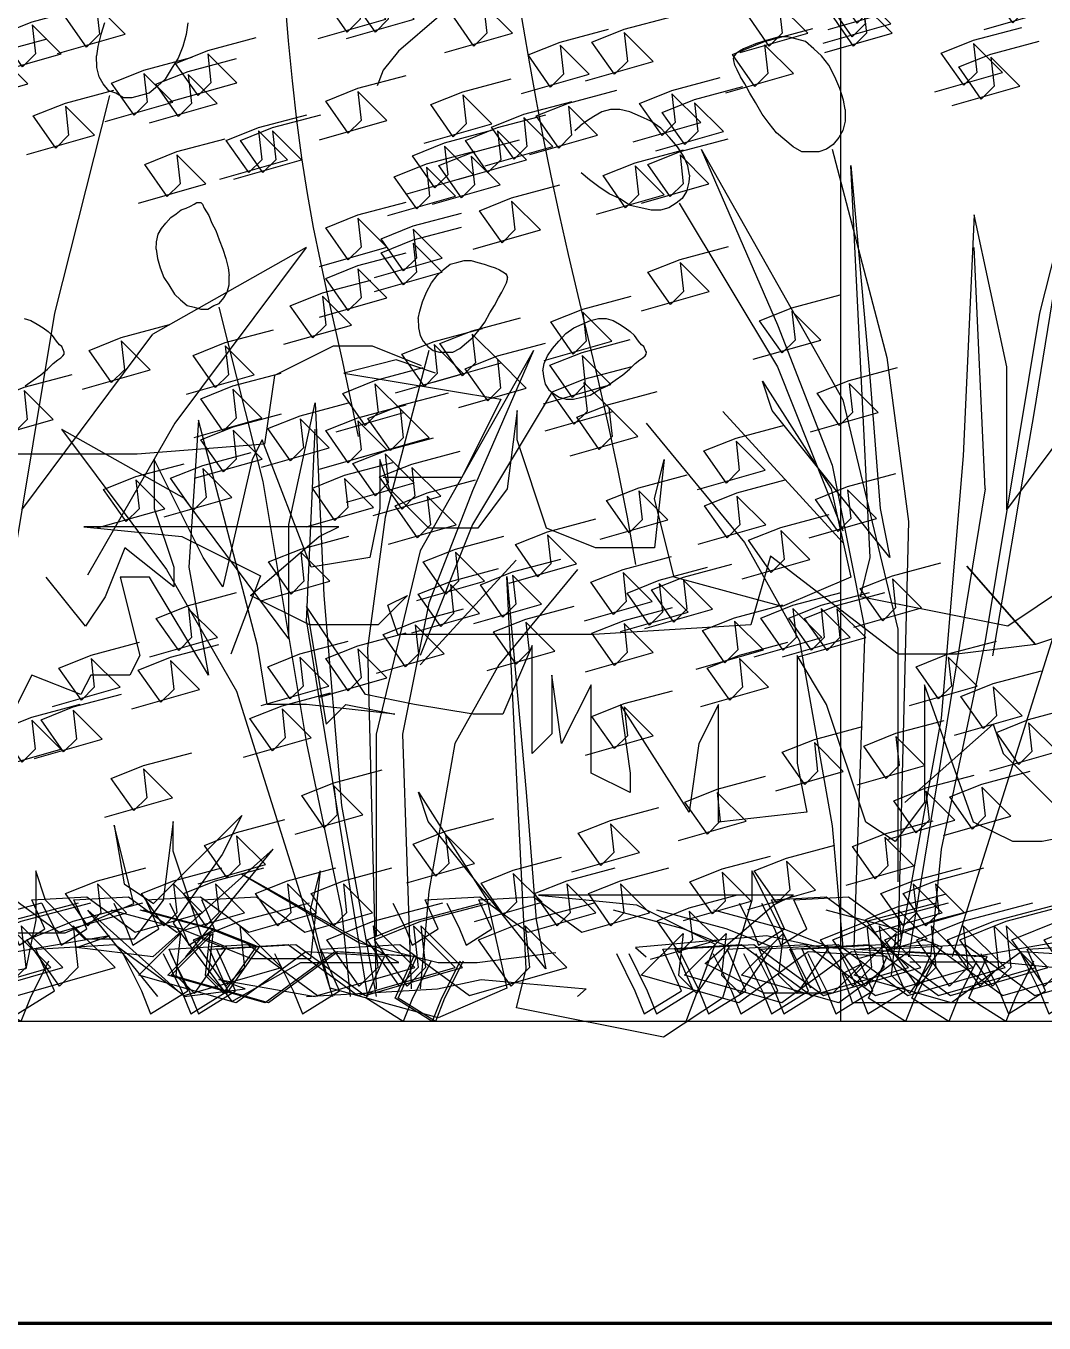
# Model space of a CAD drawing. Header units: metres. Extents: x -109 to 591, y -5 to 592.
# Drawn here: x 586.4208 to 586.7582, y 6.5749 to 7.0049 of the extents above; entities that cross this region are included whole.
import ezdxf

# ---------------------------------------------------------------- set-up
doc = ezdxf.new("R2010")
doc.units = ezdxf.units.M
doc.header["$LTSCALE"] = 0.03
doc.layers.add('ARBOLES', color=118, linetype='Continuous')
doc.layers.add('Areas verdes', color=74, linetype='Continuous')
doc.layers.add('Muro', color=7, linetype='Continuous', lineweight=70)
doc.layers.add('Muro bajo', color=7, linetype='Continuous', lineweight=30)

# ---------------------------------------------------------------- blocks, each defined once
blk = doc.blocks.new('palm1')
at = {"layer": 'ARBOLES', "color": 33}
for points in [[(295.68638, 19.70565), (295.68803, 19.66105), (295.69019, 19.616), (295.69297, 19.57033), (295.69646, 19.5239), (295.70077, 19.47655), (295.70599, 19.42812), (295.71218, 19.37865), (295.71911, 19.32888), (295.72649, 19.27971), (295.73406, 19.23208), (295.74152, 19.1869), (295.7486, 19.14509), (295.75502, 19.10756), (295.76049, 19.07524)], [(296.08615, 19.37723), (296.08465, 19.35847), (296.0829, 19.33994), (296.08088, 19.32188), (296.07858, 19.30456), (296.07598, 19.28814), (296.07311, 19.27243), (296.07001, 19.25711), (296.06672, 19.2419), (296.06327, 19.2265), (296.05971, 19.21061), (296.05607, 19.19394), (296.0524, 19.17618)], [(295.97939, 19.38176), (295.97649, 19.36474), (295.97354, 19.34779), (295.97048, 19.33081), (295.96724, 19.31367), (295.96375, 19.29624), (295.95994, 19.27839), (295.95578, 19.26003), (295.95134, 19.24115), (295.94672, 19.22175), (295.94204, 19.20184), (295.9374, 19.18143), (295.9329, 19.16053), (295.92865, 19.13916), (295.92476, 19.11731)], [(295.99763, 19.4642), (295.98967, 19.43414), (295.98967, 19.41911), (295.99055, 19.40761), (296.01356, 19.40408), (296.01798, 19.40319), (296.01533, 19.38905), (296.01533, 19.3696), (296.0339, 19.35368), (296.04098, 19.34484), (296.04364, 19.33777)]]:
    blk.add_lwpolyline(points, dxfattribs=at)
at = {"layer": 'ARBOLES', "color": 108}
for points in [[(295.72641, 19.107), (295.7535, 19.08895), (295.82124, 19.10249), (295.81672, 19.12054), (295.82575, 19.30104), (295.81672, 19.20176), (295.81221, 19.1431), (295.80769, 19.12054), (295.86188, 19.18823), (295.86639, 19.20176), (295.83478, 19.15212), (295.82575, 19.11151), (295.85736, 19.09797), (295.90703, 19.11151), (295.91607, 19.14761), (295.91155, 19.16566), (295.91607, 19.12505), (295.94316, 19.12505), (295.96574, 19.13407), (295.97929, 19.17469), (295.97929, 19.18823), (295.9838, 19.15212), (295.99735, 19.13407), (296.01993, 19.13407), (296.03799, 19.15212), (296.0425, 19.16566), (296.0425, 19.1431), (296.04702, 19.12054), (296.07411, 19.11602), (296.09669, 19.17469), (296.10121, 19.16566), (296.11476, 19.107), (296.12379, 19.12054), (296.13733, 19.14761), (296.14636, 19.16566), (296.14636, 19.1431), (296.13733, 19.11602), (296.13733, 19.107), (296.15991, 19.12505), (296.16894, 19.10249), (296.17797, 19.08895), (296.19604, 19.11151)], [(295.84412, 18.92218), (295.87121, 18.97633), (295.87121, 18.96279), (295.88476, 18.91767), (295.91185, 18.89962), (295.97959, 18.91316), (295.97507, 18.93121), (295.9841, 19.11171), (295.97507, 19.01243), (295.97056, 18.95377), (295.96604, 18.93121), (296.02023, 18.9989), (296.02474, 19.01243), (295.99313, 18.96279), (295.9841, 18.92218), (296.01571, 18.90864), (296.06538, 18.92218), (296.07442, 18.95828), (296.0699, 18.97633), (296.07442, 18.93572), (296.10151, 18.93572), (296.12409, 18.94474), (296.13764, 18.98536), (296.13764, 18.9989), (296.14215, 18.96279), (296.1557, 18.94474), (296.17828, 18.94474), (296.19634, 18.96279), (296.20085, 18.97633), (296.20085, 18.95377), (296.20537, 18.93121), (296.23246, 18.92669)]]:
    blk.add_lwpolyline(points, dxfattribs=at)
at = {"layer": 'ARBOLES', "color": 53}
for points in [[(296.02328, 19.20879), (296.04585, 19.21781), (296.06392, 19.21781), (296.09101, 19.20427), (296.09553, 19.17268), (296.15423, 19.16817), (296.19036, 19.16817), (296.21293, 19.16817), (296.27615, 19.16817), (296.28518, 19.18171), (296.34389, 19.18171), (296.36195, 19.17268), (296.36647, 19.16366), (296.33486, 19.15915), (296.29422, 19.16817), (296.29873, 19.15915), (296.32131, 19.1411), (296.33486, 19.13207)], [(296.01684, 19.20547), (296.0349, 19.21148), (296.05899, 19.20547), (295.98674, 19.19343), (296.0048, 19.15733), (296.04092, 19.15733)], [(295.70006, 19.09404), (295.7407, 19.08051), (295.77231, 19.11661), (295.7407, 19.08051), (295.77683, 19.07599), (295.80392, 19.07599), (295.86263, 19.12112), (295.87166, 19.08953), (295.94391, 19.08502), (296.01616, 19.08502), (296.03422, 19.08502), (296.03874, 19.09856), (296.02971, 19.10307), (296.04325, 19.08953), (296.07486, 19.08953), (296.10196, 19.10307), (296.07035, 19.13014), (296.06132, 19.13466), (296.13357, 19.13466), (296.17872, 19.13466), (296.13357, 19.13014), (296.09744, 19.11209), (296.11099, 19.07599)], [(296.25954, 18.94765), (296.18729, 18.94765), (296.15568, 18.96119), (296.16472, 18.99729), (296.1602, 18.97021), (296.14665, 18.96119), (296.10601, 19.0018), (296.11504, 18.98375), (296.13762, 18.95216), (296.11053, 18.91606), (296.07892, 18.93411), (296.03376, 18.93411), (296.10601, 18.97472), (296.05182, 18.94314), (296.0157, 18.93411), (295.99764, 18.93411), (295.96151, 18.93862)], [(295.73466, 18.91547), (295.80691, 18.91547), (295.82497, 18.91547), (295.82949, 18.92901), (295.82046, 18.93352), (295.83401, 18.91998), (295.86561, 18.91998), (295.89271, 18.93352), (295.8611, 18.9606), (295.85207, 18.96511), (295.92432, 18.96511), (295.96947, 18.96511), (295.92432, 18.9606), (295.88819, 18.94254), (295.90174, 18.90644)]]:
    blk.add_lwpolyline(points, dxfattribs=at)
at = {"layer": 'ARBOLES', "color": 72}
for points in [[(295.80078, 19.00775), (295.76014, 19.04385), (295.75563, 19.03031), (295.72853, 19.00324)], [(295.69241, 18.99872), (295.73756, 18.9897), (295.75111, 18.9897), (295.76917, 18.99872), (295.79175, 19.0619), (295.79175, 19.04385), (295.79175, 19.00775), (295.8053, 18.9897), (295.81885, 18.99872), (295.83691, 19.05287), (295.85046, 19.07544), (295.85046, 19.0258), (295.84594, 19.00324), (295.88658, 18.99872), (295.88658, 19.05287), (295.89561, 19.03482), (295.90013, 19.00324), (295.93174, 19.05287), (295.92722, 19.02129), (295.92722, 19.01226), (295.94528, 19.02129), (295.94528, 19.0619), (295.95883, 19.03482), (295.96335, 19.06641), (295.96335, 19.03934), (295.97238, 19.03031), (295.97238, 19.07995), (295.98592, 19.04836), (295.99947, 19.04836), (296.02657, 19.05287), (296.04914, 19.05739), (296.07624, 19.098), (296.06721, 19.04385), (296.05818, 19.05287), (296.0356, 19.04836), (296.07624, 19.05287), (296.0943, 19.05287), (296.09882, 19.07995), (296.12591, 19.18374), (296.13043, 19.11605), (296.12139, 19.06641), (296.14849, 19.11154), (296.16204, 19.11154), (296.153, 19.07544), (296.15752, 19.06641), (296.17558, 19.06641), (296.1801, 19.05739), (296.20268, 19.06641), (296.21171, 19.04836)], [(295.71277, 18.92976), (295.75792, 18.93428), (295.79856, 18.93428)]]:
    blk.add_lwpolyline(points, dxfattribs=at)

msp = doc.modelspace()

# ---------------------------------------------------------------- linework, layer by layer
msp.add_line((586.69078, 7.22491), (586.69078, 6.67491))
at = {"layer": 'Areas verdes', "color": 6, "linetype": 'Continuous'}
for p, q in [((586.44682, 7.00592), (586.44558, 7.00204)), ((586.47445, 7.00592), (586.4739, 7.00204)), ((586.44558, 7.00204), (586.44465, 6.99816)), ((586.4739, 7.00204), (586.47282, 6.99816)), ((586.67045, 7.00126), (586.66766, 7.00049)), ((586.67332, 7.00126), (586.67045, 7.00126)), ((586.67627, 7.00049), (586.67332, 7.00126)), ((586.44465, 6.99816), (586.44418, 6.99506)), ((586.47282, 6.99816), (586.47126, 6.99428)), ((586.65726, 6.99661), (586.65617, 6.99583)), ((586.65866, 6.99738), (586.65726, 6.99661)), ((586.66044, 6.99816), (586.65866, 6.99738)), ((586.66261, 6.99894), (586.66044, 6.99816)), ((586.66502, 6.99971), (586.66261, 6.99894)), ((586.66766, 7.00049), (586.66502, 6.99971)), ((586.67914, 6.99971), (586.67627, 7.00049)), ((586.68194, 6.99738), (586.67914, 6.99971)), ((586.6845, 6.99506), (586.68194, 6.99738)), ((586.44426, 6.99118), (586.44418, 6.99506)), ((586.47126, 6.99428), (586.46925, 6.99118)), ((586.65555, 6.99506), (586.65532, 6.99428)), ((586.6554, 6.99351), (586.65532, 6.99428)), ((586.65579, 6.99195), (586.6554, 6.99351)), ((586.65617, 6.99583), (586.65555, 6.99506)), ((586.6869, 6.99195), (586.6845, 6.99506)), ((586.44504, 6.98807), (586.44426, 6.99118)), ((586.44643, 6.98575), (586.44504, 6.98807)), ((586.46925, 6.99118), (586.46692, 6.9873)), ((586.65656, 6.9904), (586.65579, 6.99195)), ((586.65765, 6.98807), (586.65656, 6.9904)), ((586.65905, 6.98575), (586.65765, 6.98807)), ((586.68892, 6.98807), (586.6869, 6.99195)), ((586.69055, 6.98419), (586.68892, 6.98807)), ((586.4483, 6.98342), (586.44643, 6.98575)), ((586.46436, 6.98497), (586.46164, 6.98264)), ((586.46692, 6.9873), (586.46436, 6.98497)), ((586.66068, 6.98264), (586.65905, 6.98575)), ((586.69171, 6.98031), (586.69055, 6.98419)), ((586.45055, 6.98264), (586.4483, 6.98342)), ((586.45311, 6.98109), (586.45055, 6.98264)), ((586.4559, 6.98109), (586.45311, 6.98109)), ((586.45877, 6.98187), (586.4559, 6.98109)), ((586.46164, 6.98264), (586.45877, 6.98187)), ((586.66261, 6.97954), (586.66068, 6.98264)), ((586.66479, 6.97566), (586.66261, 6.97954)), ((586.69233, 6.97721), (586.69171, 6.98031)), ((586.609, 6.97488), (586.60659, 6.97333)), ((586.61164, 6.97643), (586.609, 6.97488)), ((586.61451, 6.97721), (586.61164, 6.97643)), ((586.61761, 6.97721), (586.61451, 6.97721)), ((586.62095, 6.97643), (586.61761, 6.97721)), ((586.62444, 6.97488), (586.62095, 6.97643)), ((586.62785, 6.97333), (586.62444, 6.97488)), ((586.66712, 6.97256), (586.66479, 6.97566)), ((586.69233, 6.97721), (586.69226, 6.97333)), ((586.60271, 6.97023), (586.6045, 6.97178)), ((586.60659, 6.97333), (586.6045, 6.97178)), ((586.63119, 6.971), (586.62785, 6.97333)), ((586.63414, 6.9679), (586.63119, 6.971)), ((586.6696, 6.96945), (586.66712, 6.97256)), ((586.69226, 6.97333), (586.69156, 6.97023)), ((586.6367, 6.9648), (586.63414, 6.9679)), ((586.67231, 6.96712), (586.6696, 6.96945)), ((586.67511, 6.9648), (586.67231, 6.96712)), ((586.69024, 6.9679), (586.68838, 6.96557)), ((586.69156, 6.97023), (586.69024, 6.9679)), ((586.63879, 6.96169), (586.6367, 6.9648)), ((586.67798, 6.96324), (586.67511, 6.9648)), ((586.68085, 6.96324), (586.67798, 6.96324)), ((586.68356, 6.96324), (586.68085, 6.96324)), ((586.68613, 6.96402), (586.68356, 6.96324)), ((586.68838, 6.96557), (586.68613, 6.96402)), ((586.64011, 6.95859), (586.63879, 6.96169)), ((586.64073, 6.95549), (586.64011, 6.95859)), ((586.6076, 6.95393), (586.60481, 6.95626)), ((586.61071, 6.95161), (586.6076, 6.95393)), ((586.64073, 6.95549), (586.6405, 6.95316)), ((586.61404, 6.94928), (586.61071, 6.95161)), ((586.61753, 6.94773), (586.61404, 6.94928)), ((586.63973, 6.95005), (586.63825, 6.94773)), ((586.6405, 6.95316), (586.63973, 6.95005)), ((586.47396, 6.94454), (586.47539, 6.94516)), ((586.47539, 6.94516), (586.47657, 6.94579)), ((586.47657, 6.94579), (586.47744, 6.94641)), ((586.47744, 6.94641), (586.47818, 6.94641)), ((586.47818, 6.94641), (586.47874, 6.94641)), ((586.47874, 6.94641), (586.4793, 6.94579)), ((586.4793, 6.94579), (586.47992, 6.94454)), ((586.6211, 6.9454), (586.61753, 6.94773)), ((586.62459, 6.94462), (586.6211, 6.9454)), ((586.63631, 6.94617), (586.63391, 6.94462)), ((586.63825, 6.94773), (586.63631, 6.94617)), ((586.46713, 6.93958), (586.46881, 6.94144)), ((586.46881, 6.94144), (586.47055, 6.94268)), ((586.47055, 6.94268), (586.47229, 6.94392)), ((586.47229, 6.94392), (586.47396, 6.94454)), ((586.47992, 6.94454), (586.4806, 6.9433)), ((586.4806, 6.9433), (586.48141, 6.94206)), ((586.48141, 6.94206), (586.48247, 6.93958)), ((586.62801, 6.94385), (586.62459, 6.94462)), ((586.63111, 6.94385), (586.62801, 6.94385)), ((586.63391, 6.94462), (586.63111, 6.94385)), ((586.46465, 6.93585), (586.46577, 6.93772)), ((586.46577, 6.93772), (586.46713, 6.93958)), ((586.48247, 6.93958), (586.48371, 6.93709)), ((586.48371, 6.93709), (586.48489, 6.93399)), ((586.46397, 6.93089), (586.46409, 6.93337)), ((586.46409, 6.93337), (586.46465, 6.93585)), ((586.48489, 6.93399), (586.48607, 6.93089)), ((586.46397, 6.93089), (586.4644, 6.92778)), ((586.4644, 6.92778), (586.46527, 6.92468)), ((586.48607, 6.93089), (586.48706, 6.92778)), ((586.48706, 6.92778), (586.48781, 6.92468)), ((586.46527, 6.92468), (586.46651, 6.92158)), ((586.48781, 6.92468), (586.48818, 6.9222)), ((586.55708, 6.9222), (586.55913, 6.92406)), ((586.55913, 6.92406), (586.56136, 6.92592)), ((586.56136, 6.92592), (586.56366, 6.92654)), ((586.56366, 6.92654), (586.56602, 6.92716)), ((586.56602, 6.92716), (586.56832, 6.92716)), ((586.56832, 6.92716), (586.57055, 6.92654)), ((586.57055, 6.92654), (586.57266, 6.92592)), ((586.57266, 6.92592), (586.57458, 6.9253)), ((586.57458, 6.9253), (586.57632, 6.92468)), ((586.57632, 6.92468), (586.57775, 6.92406)), ((586.57775, 6.92406), (586.57887, 6.92344)), ((586.57887, 6.92344), (586.57974, 6.92282)), ((586.46651, 6.92158), (586.46813, 6.91909)), ((586.46813, 6.91909), (586.46999, 6.91599)), ((586.4875, 6.91661), (586.48812, 6.91909)), ((586.48812, 6.91909), (586.48818, 6.9222)), ((586.55354, 6.91661), (586.55516, 6.91971)), ((586.55516, 6.91971), (586.55708, 6.9222)), ((586.57943, 6.91847), (586.58005, 6.91971)), ((586.57974, 6.92282), (586.58023, 6.9222)), ((586.58005, 6.91971), (586.58036, 6.92096)), ((586.58023, 6.9222), (586.58042, 6.92158)), ((586.58036, 6.92096), (586.58042, 6.92158)), ((586.46999, 6.91599), (586.47204, 6.91413)), ((586.48489, 6.91289), (586.48638, 6.91475)), ((586.48638, 6.91475), (586.4875, 6.91661)), ((586.55224, 6.91351), (586.55354, 6.91661)), ((586.57614, 6.91227), (586.57744, 6.91475)), ((586.57744, 6.91475), (586.57856, 6.91661)), ((586.57856, 6.91661), (586.57943, 6.91847)), ((586.47204, 6.91413), (586.47421, 6.91227)), ((586.47421, 6.91227), (586.47651, 6.91164)), ((586.47651, 6.91164), (586.4788, 6.91102)), ((586.4788, 6.91102), (586.48104, 6.91102)), ((586.48104, 6.91102), (586.48309, 6.91227)), ((586.48309, 6.91227), (586.48489, 6.91289)), ((586.55081, 6.90792), (586.55131, 6.9104)), ((586.55131, 6.9104), (586.55224, 6.91351)), ((586.57458, 6.90978), (586.57614, 6.91227)), ((586.42017, 6.90792), (586.42247, 6.9073)), ((586.42247, 6.9073), (586.42458, 6.90606)), ((586.42458, 6.90606), (586.42651, 6.90482)), ((586.55081, 6.90792), (586.55087, 6.90482)), ((586.57098, 6.9042), (586.57285, 6.90668)), ((586.57285, 6.90668), (586.57458, 6.90978)), ((586.60239, 6.90482), (586.60512, 6.90606)), ((586.60512, 6.90606), (586.60792, 6.9073)), ((586.60792, 6.9073), (586.61059, 6.90792)), ((586.61059, 6.90792), (586.61307, 6.90792)), ((586.61307, 6.90792), (586.61537, 6.9073)), ((586.61537, 6.9073), (586.61748, 6.90606)), ((586.61748, 6.90606), (586.6194, 6.90482)), ((586.42651, 6.90482), (586.42818, 6.90357)), ((586.42961, 6.90233), (586.42818, 6.90357)), ((586.43091, 6.90047), (586.42961, 6.90233)), ((586.55087, 6.90482), (586.55143, 6.90233)), ((586.55143, 6.90233), (586.55249, 6.90047)), ((586.569, 6.90171), (586.57098, 6.9042)), ((586.59737, 6.90047), (586.59972, 6.90295)), ((586.59972, 6.90295), (586.60239, 6.90482)), ((586.6194, 6.90482), (586.62108, 6.90357)), ((586.62251, 6.90233), (586.62108, 6.90357)), ((586.62381, 6.90047), (586.62251, 6.90233)), ((586.43191, 6.89923), (586.43091, 6.90047)), ((586.43271, 6.89861), (586.43191, 6.89923)), ((586.43327, 6.89737), (586.43271, 6.89861)), ((586.55249, 6.90047), (586.55398, 6.89861)), ((586.55398, 6.89861), (586.55578, 6.89737)), ((586.56229, 6.89675), (586.56459, 6.89799)), ((586.56459, 6.89799), (586.56683, 6.89985)), ((586.56683, 6.89985), (586.569, 6.90171)), ((586.59364, 6.89551), (586.59532, 6.89799)), ((586.59532, 6.89799), (586.59737, 6.90047)), ((586.6248, 6.89923), (586.62381, 6.90047)), ((586.62561, 6.89861), (586.6248, 6.89923)), ((586.62617, 6.89737), (586.62561, 6.89861)), ((586.42986, 6.89302), (586.43135, 6.89426)), ((586.43135, 6.89426), (586.4324, 6.89488)), ((586.4324, 6.89488), (586.43309, 6.89551)), ((586.43309, 6.89551), (586.43346, 6.89613)), ((586.43352, 6.89675), (586.43327, 6.89737)), ((586.43346, 6.89613), (586.43352, 6.89675)), ((586.55578, 6.89737), (586.55782, 6.89675)), ((586.55782, 6.89675), (586.56, 6.89675)), ((586.56, 6.89675), (586.56229, 6.89675)), ((586.59259, 6.89302), (586.59364, 6.89551)), ((586.62275, 6.89302), (586.62424, 6.89426)), ((586.62424, 6.89426), (586.6253, 6.89488)), ((586.6253, 6.89488), (586.62598, 6.89551)), ((586.62598, 6.89551), (586.62635, 6.89613)), ((586.62642, 6.89675), (586.62617, 6.89737)), ((586.62635, 6.89613), (586.62642, 6.89675)), ((586.42322, 6.88744), (586.4257, 6.8893)), ((586.4257, 6.8893), (586.42793, 6.89116)), ((586.42793, 6.89116), (586.42986, 6.89302)), ((586.59209, 6.89054), (586.59259, 6.89302)), ((586.59209, 6.89054), (586.59228, 6.88868)), ((586.61611, 6.88744), (586.61859, 6.8893)), ((586.61859, 6.8893), (586.62083, 6.89116)), ((586.62083, 6.89116), (586.62275, 6.89302)), ((586.42055, 6.88557), (586.42322, 6.88744)), ((586.59228, 6.88868), (586.5929, 6.88619)), ((586.5929, 6.88619), (586.59408, 6.88433)), ((586.61065, 6.88433), (586.61344, 6.88557)), ((586.61344, 6.88557), (586.61611, 6.88744)), ((586.59408, 6.88433), (586.59563, 6.88309)), ((586.59563, 6.88309), (586.59755, 6.88185)), ((586.59755, 6.88185), (586.59979, 6.88123)), ((586.59979, 6.88123), (586.60227, 6.88123)), ((586.60227, 6.88123), (586.605, 6.88185)), ((586.605, 6.88185), (586.60779, 6.88247)), ((586.60779, 6.88247), (586.61065, 6.88433))]:
    msp.add_line(p, q, dxfattribs=at)
at = {"layer": 'Areas verdes', "linetype": 'Continuous'}
for p, q in [((586.44845, 6.98187), (586.4303, 6.90971)), ((586.77489, 6.98187), (586.75673, 6.90971)), ((586.64454, 6.96402), (586.66983, 6.90583)), ((586.64454, 6.96402), (586.69156, 6.881)), ((586.68799, 6.96402), (586.70607, 6.89496)), ((586.63724, 6.94617), (586.66983, 6.89186)), ((586.73501, 6.94229), (586.73144, 6.86237)), ((586.74587, 6.89186), (586.73501, 6.94229)), ((586.51363, 6.93143), (586.46288, 6.90272)), ((586.51363, 6.93143), (586.47018, 6.87324)), ((586.73866, 6.85151), (586.73501, 6.93143)), ((586.48476, 6.91164), (586.49929, 6.85392)), ((586.4303, 6.90971), (586.41222, 6.80108)), ((586.75673, 6.90971), (586.73866, 6.80108)), ((586.41943, 6.84453), (586.46288, 6.90272)), ((586.66983, 6.90583), (586.68799, 6.85927)), ((586.74587, 6.84453), (586.78932, 6.90272)), ((586.55429, 6.89737), (586.53982, 6.84212)), ((586.58905, 6.89737), (586.55143, 6.83095)), ((586.58905, 6.89737), (586.56881, 6.85081)), ((586.70607, 6.89496), (586.71328, 6.84065)), ((586.66983, 6.89186), (586.69156, 6.83754)), ((586.74587, 6.84453), (586.74587, 6.89186)), ((586.59488, 6.88309), (586.56881, 6.83964)), ((586.69156, 6.881), (586.70971, 6.80496)), ((586.50798, 6.83964), (586.51667, 6.87999)), ((586.51667, 6.87999), (586.51953, 6.81605)), ((586.69156, 6.83367), (586.65175, 6.87712)), ((586.47018, 6.87324), (586.44116, 6.8228)), ((586.62638, 6.87324), (586.65897, 6.83367)), ((586.43262, 6.8713), (586.47322, 6.84833)), ((586.43262, 6.8713), (586.46738, 6.82474)), ((586.51375, 6.80736), (586.51667, 6.8713)), ((586.68799, 6.85927), (586.69885, 6.80496)), ((586.73144, 6.86237), (586.72415, 6.77547)), ((586.49929, 6.85392), (586.51375, 6.76701)), ((586.56881, 6.85081), (586.55429, 6.81357)), ((586.73866, 6.85151), (586.71328, 6.69633)), ((586.50798, 6.80177), (586.47322, 6.84833)), ((586.53982, 6.84212), (586.53405, 6.79867)), ((586.50798, 6.80177), (586.50798, 6.83964)), ((586.56881, 6.83964), (586.55143, 6.79619)), ((586.71328, 6.84065), (586.70971, 6.69943)), ((586.65897, 6.83367), (586.67712, 6.80108)), ((586.55143, 6.83095), (586.53691, 6.77012)), ((586.46738, 6.82474), (586.4906, 6.78439)), ((586.55143, 6.79308), (586.58328, 6.82784)), ((586.60357, 6.82474), (586.5775, 6.79308)), ((586.7676, 6.8228), (586.72779, 6.69633)), ((586.51953, 6.81605), (586.52536, 6.74653)), ((586.55429, 6.81357), (586.5456, 6.77012)), ((586.51375, 6.80736), (586.53405, 6.68321)), ((586.69885, 6.80496), (586.6952, 6.69943)), ((586.70971, 6.80496), (586.70971, 6.72116)), ((586.53405, 6.79867), (586.53691, 6.6857)), ((586.67712, 6.80108), (586.68799, 6.73978)), ((586.73866, 6.80108), (586.72415, 6.73202)), ((586.5775, 6.79308), (586.56298, 6.76701)), ((586.4906, 6.78439), (586.52244, 6.68321)), ((586.72415, 6.77547), (586.70971, 6.69633)), ((586.53691, 6.77012), (586.53691, 6.70308)), ((586.5456, 6.77012), (586.54851, 6.6857)), ((586.51375, 6.76701), (586.52536, 6.71177)), ((586.56298, 6.76701), (586.55429, 6.71797)), ((586.52536, 6.74653), (586.53691, 6.68321)), ((586.68799, 6.73978), (586.69156, 6.69943)), ((586.50277, 6.73202), (586.46288, 6.69633)), ((586.47375, 6.69633), (586.50277, 6.73202)), ((586.72415, 6.73202), (586.72058, 6.69633)), ((586.55429, 6.71797), (586.55143, 6.6857)), ((586.44131, 6.71177), (586.47322, 6.68321)), ((586.46453, 6.68321), (586.44131, 6.71177)), ((586.52536, 6.71177), (586.52822, 6.68321)), ((586.44845, 6.70331), (586.40857, 6.69633)), ((586.43759, 6.69943), (586.44845, 6.70331)), ((586.66626, 6.70331), (586.62281, 6.69943)), ((586.68434, 6.69943), (586.66626, 6.70331)), ((586.77489, 6.70331), (586.73501, 6.69633)), ((586.46288, 6.69633), (586.43759, 6.69943)), ((586.62281, 6.69943), (586.62638, 6.69633)), ((586.73866, 6.69633), (586.68434, 6.69943)), ((586.48476, 6.6888), (586.51667, 6.68321)), ((586.49345, 6.6857), (586.48476, 6.6888)), ((586.5572, 6.6857), (586.57167, 6.6888)), ((586.57167, 6.6888), (586.60643, 6.6857)), ((586.47322, 6.68321), (586.49345, 6.6857)), ((586.51375, 6.68321), (586.5572, 6.6857)), ((586.60643, 6.6857), (586.60357, 6.68321))]:
    msp.add_line(p, q, dxfattribs=at)
at = {"layer": 'Areas verdes'}
for points in [[(586.68663, 7.00373), (586.70904, 7.01013), (586.69944, 7.01972), (586.7005, 7.01013), (586.69623, 7.00586), (586.68876, 7.01653), (586.69944, 7.02079), (586.71544, 7.02506)], [(586.73832, 7.00377), (586.76072, 7.01017), (586.75112, 7.01977), (586.75219, 7.01017), (586.74792, 7.00591), (586.74045, 7.01657), (586.75112, 7.02083), (586.76713, 7.0251)], [(586.51771, 7.00074), (586.54011, 7.00714), (586.53051, 7.01674), (586.53158, 7.00714), (586.52731, 7.00287), (586.51984, 7.01354), (586.53051, 7.0178), (586.54652, 7.02207)], [(586.52703, 7.00074), (586.54944, 7.00714), (586.53983, 7.01674), (586.5409, 7.00714), (586.53663, 7.00287), (586.52916, 7.01354), (586.53983, 7.0178), (586.55584, 7.02207)], [(586.68505, 6.99918), (586.70746, 7.00558), (586.69786, 7.01517), (586.69892, 7.00558), (586.69465, 7.00131), (586.68718, 7.01197), (586.69786, 7.01624), (586.71386, 7.0205)], [(586.43127, 6.99578), (586.45368, 7.00218), (586.44408, 7.01177), (586.44515, 7.00218), (586.44088, 6.99791), (586.43341, 7.00857), (586.44408, 7.01284), (586.46009, 7.0171)], [(586.55966, 6.99608), (586.58206, 7.00248), (586.57246, 7.01208), (586.57353, 7.00248), (586.56926, 6.99822), (586.56179, 7.00888), (586.57246, 7.01314), (586.58847, 7.01741)], [(586.65754, 6.99608), (586.67995, 7.00248), (586.67034, 7.01208), (586.67141, 7.00248), (586.66714, 6.99822), (586.65967, 7.00888), (586.67034, 7.01314), (586.68635, 7.01741)], [(586.68551, 6.99608), (586.70792, 7.00248), (586.69831, 7.01208), (586.69938, 7.00248), (586.69511, 6.99822), (586.68764, 7.00888), (586.69831, 7.01314), (586.71432, 7.01741)], [(586.41011, 6.98927), (586.43252, 6.99567), (586.42291, 7.00527), (586.42398, 6.99567), (586.41971, 6.99141), (586.41224, 7.00207), (586.42291, 7.00633), (586.43892, 7.0106)], [(586.60627, 6.98677), (586.62868, 6.99317), (586.61907, 7.00276), (586.62014, 6.99317), (586.61587, 6.9889), (586.6084, 6.99956), (586.61907, 7.00383), (586.63508, 7.00809)], [(586.46825, 6.97972), (586.49066, 6.98611), (586.48106, 6.99571), (586.48212, 6.98611), (586.47785, 6.98185), (586.47038, 6.99251), (586.48106, 6.99678), (586.49706, 7.00104)], [(586.58506, 6.98253), (586.60747, 6.98893), (586.59787, 6.99852), (586.59893, 6.98893), (586.59467, 6.98466), (586.5872, 6.99533), (586.59787, 6.99959), (586.61387, 7.00386)], [(586.65281, 6.9827), (586.67522, 6.9891), (586.66562, 6.9987), (586.66669, 6.9891), (586.66242, 6.98484), (586.65495, 6.9955), (586.66562, 6.99976), (586.68162, 7.00403)], [(586.72203, 6.98312), (586.74444, 6.98951), (586.73483, 6.99911), (586.7359, 6.98951), (586.73163, 6.98525), (586.72416, 6.99591), (586.73483, 7.00018), (586.75084, 7.00444)], [(586.39904, 6.9793), (586.42145, 6.9857), (586.41184, 6.9953), (586.41291, 6.9857), (586.40864, 6.98144), (586.40117, 6.9921), (586.41184, 6.99636), (586.42785, 7.00063)], [(586.7278, 6.97854), (586.75021, 6.98494), (586.74061, 6.99454), (586.74168, 6.98494), (586.73741, 6.98067), (586.72994, 6.99134), (586.74061, 6.9956), (586.75662, 6.99987)], [(586.44708, 6.97321), (586.46949, 6.97961), (586.45989, 6.9892), (586.46096, 6.97961), (586.45669, 6.97534), (586.44922, 6.986), (586.45989, 6.99027), (586.4759, 6.99453)], [(586.46177, 6.9728), (586.48418, 6.97919), (586.47458, 6.98879), (586.47564, 6.97919), (586.47138, 6.97493), (586.46391, 6.98559), (586.47458, 6.98986), (586.49058, 6.99412)], [(586.51805, 6.96721), (586.54046, 6.97361), (586.53085, 6.98321), (586.53192, 6.97361), (586.52765, 6.96934), (586.52018, 6.98001), (586.53085, 6.98427), (586.54686, 6.98854)], [(586.62204, 6.96647), (586.64445, 6.97286), (586.63484, 6.98246), (586.63591, 6.97286), (586.63164, 6.9686), (586.62417, 6.97926), (586.63484, 6.98353), (586.65085, 6.98779)], [(586.42108, 6.96229), (586.44349, 6.96868), (586.43389, 6.97828), (586.43495, 6.96868), (586.43069, 6.96442), (586.42322, 6.97508), (586.43389, 6.97935), (586.44989, 6.98361)], [(586.55283, 6.96606), (586.57523, 6.97245), (586.56563, 6.98205), (586.5667, 6.97245), (586.56243, 6.96819), (586.55496, 6.97885), (586.56563, 6.98311), (586.58164, 6.98738)], [(586.58778, 6.96229), (586.61019, 6.96868), (586.60059, 6.97828), (586.60166, 6.96868), (586.59739, 6.96442), (586.58992, 6.97508), (586.60059, 6.97935), (586.6166, 6.98361)], [(586.62957, 6.96348), (586.65198, 6.96988), (586.64238, 6.97948), (586.64344, 6.96988), (586.63918, 6.96562), (586.63171, 6.97628), (586.64238, 6.98054), (586.65838, 6.98481)], [(586.57296, 6.95858), (586.59537, 6.96498), (586.58577, 6.97458), (586.58684, 6.96498), (586.58257, 6.96072), (586.5751, 6.97138), (586.58577, 6.97564), (586.60178, 6.97991)], [(586.48508, 6.95417), (586.50749, 6.96057), (586.49788, 6.97016), (586.49895, 6.96057), (586.49468, 6.9563), (586.48721, 6.96696), (586.49788, 6.97123), (586.51389, 6.97549)], [(586.48974, 6.95417), (586.51215, 6.96057), (586.50254, 6.97016), (586.50361, 6.96057), (586.49934, 6.9563), (586.49187, 6.96696), (586.50254, 6.97123), (586.51855, 6.97549)], [(586.56432, 6.95417), (586.58673, 6.96057), (586.57712, 6.97016), (586.57819, 6.96057), (586.57392, 6.9563), (586.56645, 6.96696), (586.57712, 6.97123), (586.59313, 6.97549)], [(586.45806, 6.94622), (586.48047, 6.95262), (586.47086, 6.96222), (586.47193, 6.95262), (586.46766, 6.94835), (586.46019, 6.95902), (586.47086, 6.96328), (586.48687, 6.96755)], [(586.54676, 6.94911), (586.56917, 6.95551), (586.55957, 6.96511), (586.56063, 6.95551), (586.55637, 6.95125), (586.5489, 6.96191), (586.55957, 6.96617), (586.57557, 6.97044)], [(586.55555, 6.94581), (586.57796, 6.95221), (586.56835, 6.9618), (586.56942, 6.95221), (586.56515, 6.94794), (586.55768, 6.9586), (586.56835, 6.96287), (586.58436, 6.96713)], [(586.62476, 6.94622), (586.64717, 6.95262), (586.63757, 6.96222), (586.63863, 6.95262), (586.63436, 6.94835), (586.62689, 6.95902), (586.63757, 6.96328), (586.65357, 6.96755)], [(586.54073, 6.94211), (586.56314, 6.94851), (586.55353, 6.9581), (586.5546, 6.94851), (586.55033, 6.94424), (586.54286, 6.9549), (586.55353, 6.95917), (586.56954, 6.96343)], [(586.60994, 6.94252), (586.63235, 6.94892), (586.62275, 6.95851), (586.62381, 6.94892), (586.61955, 6.94465), (586.61208, 6.95532), (586.62275, 6.95958), (586.63875, 6.96385)], [(586.56898, 6.93088), (586.59139, 6.93728), (586.58178, 6.94688), (586.58285, 6.93728), (586.57858, 6.93301), (586.57111, 6.94368), (586.58178, 6.94794), (586.59779, 6.95221)], [(586.51805, 6.9252), (586.54046, 6.9316), (586.53085, 6.9412), (586.53192, 6.9316), (586.52765, 6.92734), (586.52018, 6.938), (586.53085, 6.94226), (586.54686, 6.94653)], [(586.53635, 6.92157), (586.55876, 6.92796), (586.54916, 6.93756), (586.55022, 6.92796), (586.54595, 6.9237), (586.53848, 6.93436), (586.54916, 6.93863), (586.56516, 6.94289)], [(586.53635, 6.91691), (586.55876, 6.92331), (586.54916, 6.9329), (586.55022, 6.92331), (586.54595, 6.91904), (586.53848, 6.9297), (586.54916, 6.93397), (586.56516, 6.93823)], [(586.51805, 6.9084), (586.54046, 6.9148), (586.53085, 6.92439), (586.53192, 6.9148), (586.52765, 6.91053), (586.52018, 6.92119), (586.53085, 6.92546), (586.54686, 6.92972)], [(586.62483, 6.91047), (586.64724, 6.91687), (586.63763, 6.92646), (586.6387, 6.91687), (586.63443, 6.9126), (586.62696, 6.92327), (586.63763, 6.92753), (586.65364, 6.9318)], [(586.50628, 6.89937), (586.52869, 6.90576), (586.51909, 6.91536), (586.52016, 6.90576), (586.51589, 6.9015), (586.50842, 6.91216), (586.51909, 6.91643), (586.5351, 6.92069)], [(586.59259, 6.89399), (586.615, 6.90039), (586.6054, 6.90999), (586.60646, 6.90039), (586.60219, 6.89613), (586.59472, 6.90679), (586.6054, 6.91105), (586.6214, 6.91532)], [(586.6618, 6.89441), (586.68421, 6.9008), (586.67461, 6.9104), (586.67568, 6.9008), (586.67141, 6.89654), (586.66394, 6.9072), (586.67461, 6.91147), (586.69062, 6.91573)], [(586.5559, 6.8868), (586.57831, 6.8932), (586.56871, 6.90279), (586.56977, 6.8932), (586.5655, 6.88893), (586.55803, 6.89959), (586.56871, 6.90386), (586.58471, 6.90812)], [(586.4396, 6.88456), (586.46201, 6.89096), (586.45241, 6.90056), (586.45348, 6.89096), (586.44921, 6.8867), (586.44174, 6.89736), (586.45241, 6.90162), (586.46842, 6.90589)], [(586.47405, 6.88289), (586.49646, 6.88929), (586.48685, 6.89888), (586.48792, 6.88929), (586.48365, 6.88502), (586.47618, 6.89569), (586.48685, 6.89995), (586.50286, 6.90422)], [(586.54326, 6.8833), (586.56567, 6.8897), (586.55607, 6.8993), (586.55713, 6.8897), (586.55287, 6.88544), (586.5454, 6.8961), (586.55607, 6.90036), (586.57207, 6.90463)], [(586.56423, 6.87847), (586.58664, 6.88487), (586.57704, 6.89447), (586.5781, 6.88487), (586.57384, 6.88061), (586.56637, 6.89127), (586.57704, 6.89553), (586.59304, 6.8998)], [(586.59228, 6.87965), (586.61469, 6.88605), (586.60509, 6.89564), (586.60616, 6.88605), (586.60189, 6.88178), (586.59442, 6.89245), (586.60509, 6.89671), (586.6211, 6.90098)], [(586.40737, 6.86809), (586.42978, 6.87448), (586.42017, 6.88408), (586.42124, 6.87448), (586.41697, 6.87022), (586.4095, 6.88088), (586.42017, 6.88515), (586.43618, 6.88941)], [(586.47658, 6.8685), (586.49899, 6.8749), (586.48939, 6.88449), (586.49045, 6.8749), (586.48619, 6.87063), (586.47872, 6.88129), (586.48939, 6.88556), (586.50539, 6.88982)], [(586.52366, 6.87032), (586.54607, 6.87672), (586.53647, 6.88632), (586.53754, 6.87672), (586.53327, 6.87245), (586.5258, 6.88312), (586.53647, 6.88738), (586.55247, 6.89165)], [(586.59288, 6.87073), (586.61529, 6.87713), (586.60568, 6.88673), (586.60675, 6.87713), (586.60248, 6.87287), (586.59501, 6.88353), (586.60568, 6.88779), (586.62169, 6.89206)], [(586.68084, 6.87034), (586.70325, 6.87673), (586.69365, 6.88633), (586.69472, 6.87673), (586.69045, 6.87247), (586.68298, 6.88313), (586.69365, 6.8874), (586.70966, 6.89166)], [(586.532, 6.862), (586.5544, 6.86839), (586.5448, 6.87799), (586.54587, 6.86839), (586.5416, 6.86413), (586.53413, 6.87479), (586.5448, 6.87906), (586.56081, 6.88332)], [(586.60121, 6.86241), (586.62362, 6.86881), (586.61401, 6.8784), (586.61508, 6.86881), (586.61081, 6.86454), (586.60334, 6.8752), (586.61401, 6.87947), (586.63002, 6.88373)], [(586.47665, 6.85495), (586.49906, 6.86135), (586.48945, 6.87095), (586.49052, 6.86135), (586.48625, 6.85709), (586.47878, 6.86775), (586.48945, 6.87201), (586.50546, 6.87628)], [(586.49888, 6.85866), (586.52128, 6.86505), (586.51168, 6.87465), (586.51275, 6.86505), (586.50848, 6.86079), (586.50101, 6.87145), (586.51168, 6.87572), (586.52769, 6.87998)], [(586.51805, 6.85799), (586.54046, 6.86439), (586.53085, 6.87398), (586.53192, 6.86439), (586.52765, 6.86012), (586.52018, 6.87078), (586.53085, 6.87505), (586.54686, 6.87931)], [(586.64335, 6.85125), (586.66576, 6.85765), (586.65616, 6.86725), (586.65722, 6.85765), (586.65295, 6.85339), (586.64548, 6.86405), (586.65616, 6.86831), (586.67216, 6.87258)], [(586.52703, 6.84705), (586.54944, 6.85345), (586.53983, 6.86304), (586.5409, 6.85345), (586.53663, 6.84918), (586.52916, 6.85984), (586.53983, 6.86411), (586.55584, 6.86837)], [(586.46664, 6.84218), (586.48905, 6.84858), (586.47944, 6.85817), (586.48051, 6.84858), (586.47624, 6.84431), (586.46877, 6.85497), (586.47944, 6.85924), (586.49545, 6.8635)], [(586.53585, 6.84259), (586.55826, 6.84899), (586.54866, 6.85859), (586.54972, 6.84899), (586.54546, 6.84472), (586.53799, 6.85539), (586.54866, 6.85965), (586.56466, 6.86392)], [(586.44441, 6.83848), (586.46682, 6.84488), (586.45722, 6.85447), (586.45828, 6.84488), (586.45402, 6.84061), (586.44655, 6.85127), (586.45722, 6.85554), (586.47322, 6.8598)], [(586.51363, 6.83889), (586.53603, 6.84529), (586.52643, 6.85488), (586.5275, 6.84529), (586.52323, 6.84102), (586.51576, 6.85169), (586.52643, 6.85595), (586.54244, 6.86022)], [(586.61111, 6.83478), (586.63352, 6.84117), (586.62392, 6.85077), (586.62499, 6.84117), (586.62072, 6.83691), (586.61325, 6.84757), (586.62392, 6.85184), (586.63993, 6.8561)], [(586.68033, 6.83519), (586.70274, 6.84159), (586.69313, 6.85118), (586.6942, 6.84159), (586.68993, 6.83732), (586.68246, 6.84798), (586.69313, 6.85225), (586.70914, 6.85651)], [(586.54101, 6.83308), (586.56342, 6.83948), (586.55382, 6.84907), (586.55488, 6.83948), (586.55061, 6.83521), (586.54314, 6.84587), (586.55382, 6.85014), (586.56982, 6.8544)], [(586.64356, 6.83308), (586.66597, 6.83948), (586.65636, 6.84907), (586.65743, 6.83948), (586.65316, 6.83521), (586.64569, 6.84587), (586.65636, 6.85014), (586.67237, 6.8544)], [(586.65817, 6.82165), (586.68058, 6.82804), (586.67097, 6.83764), (586.67204, 6.82804), (586.66777, 6.82378), (586.6603, 6.83444), (586.67097, 6.8387), (586.68698, 6.84297)], [(586.5809, 6.8202), (586.60331, 6.8266), (586.5937, 6.8362), (586.59477, 6.8266), (586.5905, 6.82233), (586.58303, 6.833), (586.5937, 6.83726), (586.60971, 6.84153)], [(586.49906, 6.81445), (586.52147, 6.82085), (586.51187, 6.83044), (586.51293, 6.82085), (586.50866, 6.81658), (586.50119, 6.82724), (586.51187, 6.83151), (586.52787, 6.83577)], [(586.55033, 6.81445), (586.57274, 6.82085), (586.56314, 6.83044), (586.56421, 6.82085), (586.55994, 6.81658), (586.55247, 6.82724), (586.56314, 6.83151), (586.57915, 6.83577)], [(586.60589, 6.80771), (586.6283, 6.81411), (586.6187, 6.82371), (586.61977, 6.81411), (586.6155, 6.80985), (586.60803, 6.82051), (586.6187, 6.82477), (586.63471, 6.82904)], [(586.54866, 6.80373), (586.57107, 6.81012), (586.56147, 6.81972), (586.56253, 6.81012), (586.55826, 6.80586), (586.55079, 6.81652), (586.56147, 6.82079), (586.57747, 6.82505)], [(586.56926, 6.80684), (586.59167, 6.81324), (586.58207, 6.82283), (586.58313, 6.81324), (586.57887, 6.80897), (586.5714, 6.81964), (586.58207, 6.8239), (586.59807, 6.82817)], [(586.61787, 6.80414), (586.64028, 6.81054), (586.63068, 6.82013), (586.63175, 6.81054), (586.62748, 6.80627), (586.62001, 6.81693), (586.63068, 6.8212), (586.64669, 6.82546)], [(586.62593, 6.80517), (586.64834, 6.81157), (586.63874, 6.82116), (586.6398, 6.81157), (586.63554, 6.8073), (586.62807, 6.81796), (586.63874, 6.82223), (586.65474, 6.82649)], [(586.69515, 6.80558), (586.71755, 6.81198), (586.70795, 6.82158), (586.70902, 6.81198), (586.70475, 6.80771), (586.69728, 6.81838), (586.70795, 6.82264), (586.72396, 6.82691)], [(586.46183, 6.79574), (586.48424, 6.80214), (586.47464, 6.81173), (586.4757, 6.80214), (586.47143, 6.79787), (586.46397, 6.80853), (586.47464, 6.8128), (586.49064, 6.81706)], [(586.6622, 6.79582), (586.68461, 6.80222), (586.67501, 6.81181), (586.67607, 6.80222), (586.6718, 6.79795), (586.66433, 6.80861), (586.67501, 6.81288), (586.69101, 6.81714)], [(586.67152, 6.79582), (586.69393, 6.80222), (586.68433, 6.81181), (586.68539, 6.80222), (586.68113, 6.79795), (586.67366, 6.80861), (586.68433, 6.81288), (586.70033, 6.81714)], [(586.67669, 6.79574), (586.6991, 6.80214), (586.6895, 6.81173), (586.69056, 6.80214), (586.68629, 6.79787), (586.67882, 6.80853), (586.6895, 6.8128), (586.7055, 6.81706)], [(586.53702, 6.79036), (586.55943, 6.79676), (586.54983, 6.80636), (586.5509, 6.79676), (586.54663, 6.7925), (586.53916, 6.80316), (586.54983, 6.80742), (586.56584, 6.81169)], [(586.57366, 6.79124), (586.59607, 6.79764), (586.58646, 6.80723), (586.58753, 6.79764), (586.58326, 6.79337), (586.57579, 6.80403), (586.58646, 6.8083), (586.60247, 6.81256)], [(586.60624, 6.79078), (586.62865, 6.79717), (586.61904, 6.80677), (586.62011, 6.79717), (586.61584, 6.79291), (586.60837, 6.80357), (586.61904, 6.80784), (586.63505, 6.8121)], [(586.64287, 6.79165), (586.66528, 6.79805), (586.65568, 6.80764), (586.65674, 6.79805), (586.65247, 6.79378), (586.645, 6.80445), (586.65568, 6.80871), (586.67168, 6.81298)], [(586.51805, 6.78237), (586.54046, 6.78877), (586.53085, 6.79837), (586.53192, 6.78877), (586.52765, 6.7845), (586.52018, 6.79517), (586.53085, 6.79943), (586.54686, 6.8037)], [(586.42959, 6.77926), (586.452, 6.78566), (586.4424, 6.79526), (586.44347, 6.78566), (586.4392, 6.78139), (586.43173, 6.79206), (586.4424, 6.79632), (586.45841, 6.80059)], [(586.45591, 6.77858), (586.47832, 6.78498), (586.46872, 6.79457), (586.46978, 6.78498), (586.46552, 6.78071), (586.45805, 6.79137), (586.46872, 6.79564), (586.48472, 6.7999)], [(586.49881, 6.77967), (586.52122, 6.78607), (586.51161, 6.79567), (586.51268, 6.78607), (586.50841, 6.78181), (586.50094, 6.79247), (586.51161, 6.79673), (586.52762, 6.801)], [(586.64445, 6.77926), (586.66686, 6.78566), (586.65726, 6.79526), (586.65833, 6.78566), (586.65406, 6.78139), (586.64659, 6.79206), (586.65726, 6.79632), (586.67327, 6.80059)], [(586.71367, 6.77967), (586.73608, 6.78607), (586.72647, 6.79567), (586.72754, 6.78607), (586.72327, 6.78181), (586.7158, 6.79247), (586.72647, 6.79673), (586.74248, 6.801)], [(586.72855, 6.76983), (586.75096, 6.77623), (586.74136, 6.78582), (586.74243, 6.77623), (586.73816, 6.77196), (586.73069, 6.78262), (586.74136, 6.78689), (586.75737, 6.79115)], [(586.42368, 6.7621), (586.44609, 6.7685), (586.43648, 6.7781), (586.43755, 6.7685), (586.43328, 6.76424), (586.42581, 6.7749), (586.43648, 6.77916), (586.45249, 6.78343)], [(586.49289, 6.76252), (586.5153, 6.76891), (586.5057, 6.77851), (586.50676, 6.76891), (586.50249, 6.76465), (586.49502, 6.77531), (586.5057, 6.77957), (586.5217, 6.78384)], [(586.60627, 6.76322), (586.62868, 6.76961), (586.61907, 6.77921), (586.62014, 6.76961), (586.61587, 6.76535), (586.6084, 6.77601), (586.61907, 6.78028), (586.63508, 6.78454)], [(586.40997, 6.75873), (586.43238, 6.76512), (586.42277, 6.77472), (586.42384, 6.76512), (586.41957, 6.76086), (586.4121, 6.77152), (586.42277, 6.77579), (586.43878, 6.78005)], [(586.7403, 6.75794), (586.76271, 6.76434), (586.75311, 6.77393), (586.75417, 6.76434), (586.74991, 6.76007), (586.74244, 6.77073), (586.75311, 6.775), (586.76911, 6.77926)], [(586.69632, 6.75335), (586.71873, 6.75975), (586.70912, 6.76935), (586.71019, 6.75975), (586.70592, 6.75549), (586.69845, 6.76615), (586.70912, 6.77041), (586.72513, 6.77468)], [(586.66928, 6.75132), (586.69169, 6.75772), (586.68209, 6.76732), (586.68315, 6.75772), (586.67889, 6.75346), (586.67142, 6.76412), (586.68209, 6.76838), (586.69809, 6.77265)], [(586.44695, 6.74266), (586.46935, 6.74906), (586.45975, 6.75866), (586.46082, 6.74906), (586.45655, 6.7448), (586.44908, 6.75546), (586.45975, 6.75972), (586.47576, 6.76399)], [(586.51007, 6.73696), (586.53248, 6.74335), (586.52288, 6.75295), (586.52394, 6.74335), (586.51968, 6.73909), (586.51221, 6.74975), (586.52288, 6.75402), (586.53888, 6.75828)], [(586.63705, 6.73485), (586.65945, 6.74125), (586.64985, 6.75084), (586.65092, 6.74125), (586.64665, 6.73698), (586.63918, 6.74764), (586.64985, 6.75191), (586.66586, 6.75617)], [(586.70626, 6.73526), (586.72867, 6.74166), (586.71906, 6.75125), (586.72013, 6.74166), (586.71586, 6.73739), (586.70839, 6.74806), (586.71906, 6.75232), (586.73507, 6.75659)], [(586.72485, 6.73652), (586.74726, 6.74292), (586.73765, 6.75251), (586.73872, 6.74292), (586.73445, 6.73865), (586.72698, 6.74932), (586.73765, 6.75358), (586.75366, 6.75785)], [(586.60173, 6.72447), (586.62414, 6.73087), (586.61453, 6.74046), (586.6156, 6.73087), (586.61133, 6.7266), (586.60386, 6.73726), (586.61453, 6.74153), (586.63054, 6.74579)], [(586.47784, 6.72048), (586.50025, 6.72688), (586.49064, 6.73647), (586.49171, 6.72688), (586.48744, 6.72261), (586.47997, 6.73327), (586.49064, 6.73754), (586.50665, 6.7418)], [(586.54705, 6.72089), (586.56946, 6.72729), (586.55985, 6.73689), (586.56092, 6.72729), (586.55665, 6.72302), (586.54918, 6.73369), (586.55985, 6.73795), (586.57586, 6.74222)], [(586.69261, 6.72004), (586.71502, 6.72644), (586.70542, 6.73604), (586.70648, 6.72644), (586.70222, 6.72218), (586.69475, 6.73284), (586.70542, 6.7371), (586.72142, 6.74137)], [(586.66005, 6.71198), (586.68246, 6.71838), (586.67286, 6.72798), (586.67393, 6.71838), (586.66966, 6.71411), (586.66219, 6.72478), (586.67286, 6.72904), (586.68887, 6.73331)], [(586.38695, 6.71409), (586.39122, 6.70556), (586.39335, 6.70023), (586.40189, 6.70556), (586.39762, 6.71516), (586.41576, 6.71622), (586.43177, 6.7045), (586.45418, 6.71089), (586.44457, 6.72049), (586.44564, 6.71089), (586.44137, 6.70663), (586.4339, 6.71729), (586.44457, 6.72156), (586.46058, 6.72582)], [(586.41214, 6.71409), (586.41641, 6.70556), (586.41854, 6.70023), (586.42708, 6.70556), (586.42281, 6.71516), (586.44095, 6.71622), (586.45696, 6.7045), (586.47937, 6.71089), (586.46976, 6.72049), (586.47083, 6.71089), (586.46656, 6.70663), (586.45909, 6.71729), (586.46976, 6.72156), (586.48577, 6.72582)], [(586.42603, 6.71409), (586.43029, 6.70556), (586.43243, 6.70023), (586.44096, 6.70556), (586.4367, 6.71516), (586.45484, 6.71622), (586.47084, 6.7045), (586.49325, 6.71089), (586.48365, 6.72049), (586.48472, 6.71089), (586.48045, 6.70663), (586.47298, 6.71729), (586.48365, 6.72156), (586.49966, 6.72582)], [(586.44989, 6.71409), (586.45416, 6.70556), (586.45629, 6.70023), (586.46483, 6.70556), (586.46056, 6.71516), (586.4787, 6.71622), (586.49471, 6.7045), (586.51712, 6.71089), (586.50751, 6.72049), (586.50858, 6.71089), (586.50431, 6.70663), (586.49684, 6.71729), (586.50751, 6.72156), (586.52352, 6.72582)], [(586.4684, 6.71409), (586.47267, 6.70556), (586.4748, 6.70023), (586.48334, 6.70556), (586.47907, 6.71516), (586.49721, 6.71622), (586.51322, 6.7045), (586.53563, 6.71089), (586.52602, 6.72049), (586.52709, 6.71089), (586.52282, 6.70663), (586.51535, 6.71729), (586.52602, 6.72156), (586.54203, 6.72582)], [(586.54245, 6.71409), (586.54672, 6.70556), (586.54885, 6.70023), (586.55739, 6.70556), (586.55312, 6.71516), (586.57126, 6.71622), (586.58727, 6.7045), (586.60968, 6.71089), (586.60007, 6.72049), (586.60114, 6.71089), (586.59687, 6.70663), (586.5894, 6.71729), (586.60007, 6.72156), (586.61608, 6.72582)], [(586.56026, 6.71409), (586.56453, 6.70556), (586.56666, 6.70023), (586.5752, 6.70556), (586.57093, 6.71516), (586.58907, 6.71622), (586.60508, 6.7045), (586.62749, 6.71089), (586.61789, 6.72049), (586.61895, 6.71089), (586.61468, 6.70663), (586.60721, 6.71729), (586.61789, 6.72156), (586.63389, 6.72582)], [(586.56949, 6.70799), (586.5919, 6.71439), (586.5823, 6.72399), (586.58336, 6.71439), (586.57909, 6.71013), (586.57162, 6.72079), (586.5823, 6.72505), (586.5983, 6.72932)], [(586.6387, 6.70841), (586.66111, 6.7148), (586.65151, 6.7244), (586.65258, 6.7148), (586.64831, 6.71054), (586.64084, 6.7212), (586.65151, 6.72546), (586.66752, 6.72973)], [(586.65722, 6.71409), (586.66149, 6.70556), (586.66362, 6.70023), (586.67216, 6.70556), (586.66789, 6.71516), (586.68603, 6.71622), (586.70204, 6.7045), (586.72444, 6.71089), (586.71484, 6.72049), (586.71591, 6.71089), (586.71164, 6.70663), (586.70417, 6.71729), (586.71484, 6.72156), (586.73085, 6.72582)], [(586.66462, 6.71409), (586.66889, 6.70556), (586.67102, 6.70023), (586.67956, 6.70556), (586.67529, 6.71516), (586.69343, 6.71622), (586.70944, 6.7045), (586.73185, 6.71089), (586.72224, 6.72049), (586.72331, 6.71089), (586.71904, 6.70663), (586.71157, 6.71729), (586.72224, 6.72156), (586.73825, 6.72582)], [(586.69703, 6.69592), (586.71944, 6.70232), (586.70984, 6.71191), (586.7109, 6.70232), (586.70663, 6.69805), (586.69916, 6.70871), (586.70984, 6.71298), (586.72584, 6.71724)], [(586.32001, 6.69737), (586.32615, 6.68509), (586.32923, 6.67741), (586.34152, 6.68509), (586.33537, 6.69891), (586.3615, 6.70044), (586.38455, 6.68355), (586.41681, 6.69276), (586.40299, 6.70658), (586.40452, 6.69276), (586.39837, 6.68662), (586.38762, 6.70198), (586.40299, 6.70812), (586.42603, 6.71426)], [(586.3322, 6.69737), (586.33835, 6.68509), (586.34142, 6.67741), (586.35372, 6.68509), (586.34757, 6.69891), (586.37369, 6.70044), (586.39674, 6.68355), (586.42901, 6.69276), (586.41518, 6.70658), (586.41672, 6.69276), (586.41057, 6.68662), (586.39981, 6.70198), (586.41518, 6.70812), (586.43823, 6.71426)], [(586.33628, 6.69737), (586.34242, 6.68509), (586.3455, 6.67741), (586.35779, 6.68509), (586.35164, 6.69891), (586.37777, 6.70044), (586.40082, 6.68355), (586.43309, 6.69276), (586.41926, 6.70658), (586.42079, 6.69276), (586.41465, 6.68662), (586.40389, 6.70198), (586.41926, 6.70812), (586.4423, 6.71426)], [(586.35352, 6.69737), (586.35967, 6.68509), (586.36274, 6.67741), (586.37503, 6.68509), (586.36889, 6.69891), (586.39501, 6.70044), (586.41806, 6.68355), (586.45033, 6.69276), (586.4365, 6.70658), (586.43804, 6.69276), (586.43189, 6.68662), (586.42113, 6.70198), (586.4365, 6.70812), (586.45955, 6.71426)], [(586.40874, 6.69737), (586.41489, 6.68509), (586.41796, 6.67741), (586.43025, 6.68509), (586.4241, 6.69891), (586.45023, 6.70044), (586.47328, 6.68355), (586.50555, 6.69276), (586.49172, 6.70658), (586.49325, 6.69276), (586.48711, 6.68662), (586.47635, 6.70198), (586.49172, 6.70812), (586.51477, 6.71426)], [(586.45292, 6.69737), (586.45907, 6.68509), (586.46214, 6.67741), (586.47443, 6.68509), (586.46829, 6.69891), (586.49441, 6.70044), (586.51746, 6.68355), (586.54973, 6.69276), (586.5359, 6.70658), (586.53744, 6.69276), (586.53129, 6.68662), (586.52053, 6.70198), (586.5359, 6.70812), (586.55895, 6.71426)], [(586.46626, 6.69737), (586.4724, 6.68509), (586.47547, 6.67741), (586.48777, 6.68509), (586.48162, 6.69891), (586.50774, 6.70044), (586.53079, 6.68355), (586.56306, 6.69276), (586.54923, 6.70658), (586.55077, 6.69276), (586.54462, 6.68662), (586.53387, 6.70198), (586.54923, 6.70812), (586.57228, 6.71426)], [(586.46873, 6.69737), (586.47487, 6.68509), (586.47795, 6.67741), (586.49024, 6.68509), (586.48409, 6.69891), (586.51022, 6.70044), (586.53327, 6.68355), (586.56554, 6.69276), (586.55171, 6.70658), (586.55324, 6.69276), (586.5471, 6.68662), (586.53634, 6.70198), (586.55171, 6.70812), (586.57475, 6.71426)], [(586.50323, 6.69737), (586.50937, 6.68509), (586.51245, 6.67741), (586.52474, 6.68509), (586.51859, 6.69891), (586.54472, 6.70044), (586.56776, 6.68355), (586.60003, 6.69276), (586.5862, 6.70658), (586.58774, 6.69276), (586.58159, 6.68662), (586.57084, 6.70198), (586.5862, 6.70812), (586.60925, 6.71426)], [(586.61649, 6.69737), (586.62264, 6.68509), (586.62571, 6.67741), (586.63801, 6.68509), (586.63186, 6.69891), (586.65798, 6.70044), (586.68103, 6.68355), (586.7133, 6.69276), (586.69947, 6.70658), (586.70101, 6.69276), (586.69486, 6.68662), (586.68411, 6.70198), (586.69947, 6.70812), (586.72252, 6.71426)], [(586.62057, 6.69737), (586.62671, 6.68509), (586.62979, 6.67741), (586.64208, 6.68509), (586.63593, 6.69891), (586.66206, 6.70044), (586.68511, 6.68355), (586.71738, 6.69276), (586.70355, 6.70658), (586.70508, 6.69276), (586.69894, 6.68662), (586.68818, 6.70198), (586.70355, 6.70812), (586.72659, 6.71426)], [(586.62782, 6.69551), (586.65023, 6.7019), (586.64062, 6.7115), (586.64169, 6.7019), (586.63742, 6.69764), (586.62995, 6.7083), (586.64062, 6.71257), (586.65663, 6.71683)], [(586.63781, 6.69737), (586.64396, 6.68509), (586.64703, 6.67741), (586.65933, 6.68509), (586.65318, 6.69891), (586.6793, 6.70044), (586.70235, 6.68355), (586.73462, 6.69276), (586.72079, 6.70658), (586.72233, 6.69276), (586.71618, 6.68662), (586.70542, 6.70198), (586.72079, 6.70812), (586.74384, 6.71426)], [(586.64848, 6.69737), (586.65463, 6.68509), (586.6577, 6.67741), (586.66999, 6.68509), (586.66385, 6.69891), (586.68997, 6.70044), (586.71302, 6.68355), (586.74529, 6.69276), (586.73146, 6.70658), (586.733, 6.69276), (586.72685, 6.68662), (586.71609, 6.70198), (586.73146, 6.70812), (586.75451, 6.71426)], [(586.65864, 6.69737), (586.66479, 6.68509), (586.66786, 6.67741), (586.68015, 6.68509), (586.67401, 6.69891), (586.70013, 6.70044), (586.72318, 6.68355), (586.75545, 6.69276), (586.74162, 6.70658), (586.74316, 6.69276), (586.73701, 6.68662), (586.72625, 6.70198), (586.74162, 6.70812), (586.76467, 6.71426)], [(586.66272, 6.69737), (586.66886, 6.68509), (586.67194, 6.67741), (586.68423, 6.68509), (586.67808, 6.69891), (586.70421, 6.70044), (586.72725, 6.68355), (586.75952, 6.69276), (586.74569, 6.70658), (586.74723, 6.69276), (586.74108, 6.68662), (586.73033, 6.70198), (586.74569, 6.70812), (586.76874, 6.71426)], [(586.67996, 6.69737), (586.68611, 6.68509), (586.68918, 6.67741), (586.70147, 6.68509), (586.69533, 6.69891), (586.72145, 6.70044), (586.7445, 6.68355), (586.77677, 6.69276), (586.76294, 6.70658), (586.76448, 6.69276), (586.75833, 6.68662), (586.74757, 6.70198), (586.76294, 6.70812), (586.78599, 6.71426)], [(586.69063, 6.69737), (586.69678, 6.68509), (586.69985, 6.67741), (586.71214, 6.68509), (586.706, 6.69891), (586.73212, 6.70044), (586.75517, 6.68355), (586.78744, 6.69276), (586.77361, 6.70658), (586.77514, 6.69276), (586.769, 6.68662), (586.75824, 6.70198), (586.77361, 6.70812), (586.79666, 6.71426)], [(586.73721, 6.69737), (586.74336, 6.68509), (586.74643, 6.67741), (586.75872, 6.68509), (586.75258, 6.69891), (586.7787, 6.70044), (586.80175, 6.68355), (586.83402, 6.69276), (586.82019, 6.70658), (586.82173, 6.69276), (586.81558, 6.68662), (586.80482, 6.70198), (586.82019, 6.70812), (586.84324, 6.71426)], [(586.75055, 6.69737), (586.75669, 6.68509), (586.75977, 6.67741), (586.77206, 6.68509), (586.76591, 6.69891), (586.79203, 6.70044), (586.81508, 6.68355), (586.84735, 6.69276), (586.83352, 6.70658), (586.83506, 6.69276), (586.82891, 6.68662), (586.81816, 6.70198), (586.83352, 6.70812), (586.85657, 6.71426)], [(586.42831, 6.69487), (586.42217, 6.68258), (586.4191, 6.67491), (586.4068, 6.68258), (586.41295, 6.6964), (586.38683, 6.69794), (586.36378, 6.68105), (586.33151, 6.69026), (586.34534, 6.70408), (586.3438, 6.69026), (586.34995, 6.68412), (586.3607, 6.69947), (586.34534, 6.70561), (586.32229, 6.71175)], [(586.55505, 6.69487), (586.5489, 6.68258), (586.54583, 6.67491), (586.53354, 6.68258), (586.53968, 6.6964), (586.51356, 6.69794), (586.49051, 6.68105), (586.45824, 6.69026), (586.47207, 6.70408), (586.47054, 6.69026), (586.47668, 6.68412), (586.48744, 6.69947), (586.47207, 6.70561), (586.44902, 6.71175)], [(586.56468, 6.69487), (586.55853, 6.68258), (586.55546, 6.67491), (586.54317, 6.68258), (586.54932, 6.6964), (586.52319, 6.69794), (586.50014, 6.68105), (586.46787, 6.69026), (586.4817, 6.70408), (586.48017, 6.69026), (586.48631, 6.68412), (586.49707, 6.69947), (586.4817, 6.70561), (586.45865, 6.71175)], [(586.56571, 6.69487), (586.55956, 6.68258), (586.55649, 6.67491), (586.5442, 6.68258), (586.55034, 6.6964), (586.52422, 6.69794), (586.50117, 6.68105), (586.4689, 6.69026), (586.48273, 6.70408), (586.4812, 6.69026), (586.48734, 6.68412), (586.4981, 6.69947), (586.48273, 6.70561), (586.45968, 6.71175)], [(586.72155, 6.69487), (586.71541, 6.68258), (586.71233, 6.67491), (586.70004, 6.68258), (586.70619, 6.6964), (586.68006, 6.69794), (586.65702, 6.68105), (586.62475, 6.69026), (586.63858, 6.70408), (586.63704, 6.69026), (586.64319, 6.68412), (586.65394, 6.69947), (586.63858, 6.70561), (586.61553, 6.71175)], [(586.73588, 6.69487), (586.72973, 6.68258), (586.72666, 6.67491), (586.71437, 6.68258), (586.72051, 6.6964), (586.69439, 6.69794), (586.67134, 6.68105), (586.63907, 6.69026), (586.6529, 6.70408), (586.65137, 6.69026), (586.65751, 6.68412), (586.66827, 6.69947), (586.6529, 6.70561), (586.62985, 6.71175)], [(586.75475, 6.69487), (586.74861, 6.68258), (586.74553, 6.67491), (586.73324, 6.68258), (586.73939, 6.6964), (586.71326, 6.69794), (586.69022, 6.68105), (586.65795, 6.69026), (586.67178, 6.70408), (586.67024, 6.69026), (586.67639, 6.68412), (586.68714, 6.69947), (586.67178, 6.70561), (586.64873, 6.71175)], [(586.79207, 6.69487), (586.78592, 6.68258), (586.78285, 6.67491), (586.77056, 6.68258), (586.77671, 6.6964), (586.75058, 6.69794), (586.72753, 6.68105), (586.69526, 6.69026), (586.70909, 6.70408), (586.70756, 6.69026), (586.7137, 6.68412), (586.72446, 6.69947), (586.70909, 6.70561), (586.68604, 6.71175)]]:
    msp.add_lwpolyline(points, dxfattribs=at)
at = {"layer": 'Muro'}
msp.add_line((578.79946, 6.57491), (591.25003, 6.57491), dxfattribs=at)
at = {"layer": 'Muro bajo'}
msp.add_line((591.25003, 6.67491), (578.79946, 6.67491), dxfattribs=at)

# ---------------------------------------------------------------- block references
at = {"layer": 'ARBOLES', "color": 35, "xscale": -0.7199999999999989, "yscale": 0.7199999999999989, "zscale": 0.7200000000000001}
msp.add_blockref('palm1', (799.68868, -6.93808), dxfattribs=at)

doc.saveas('drawing.dxf')
